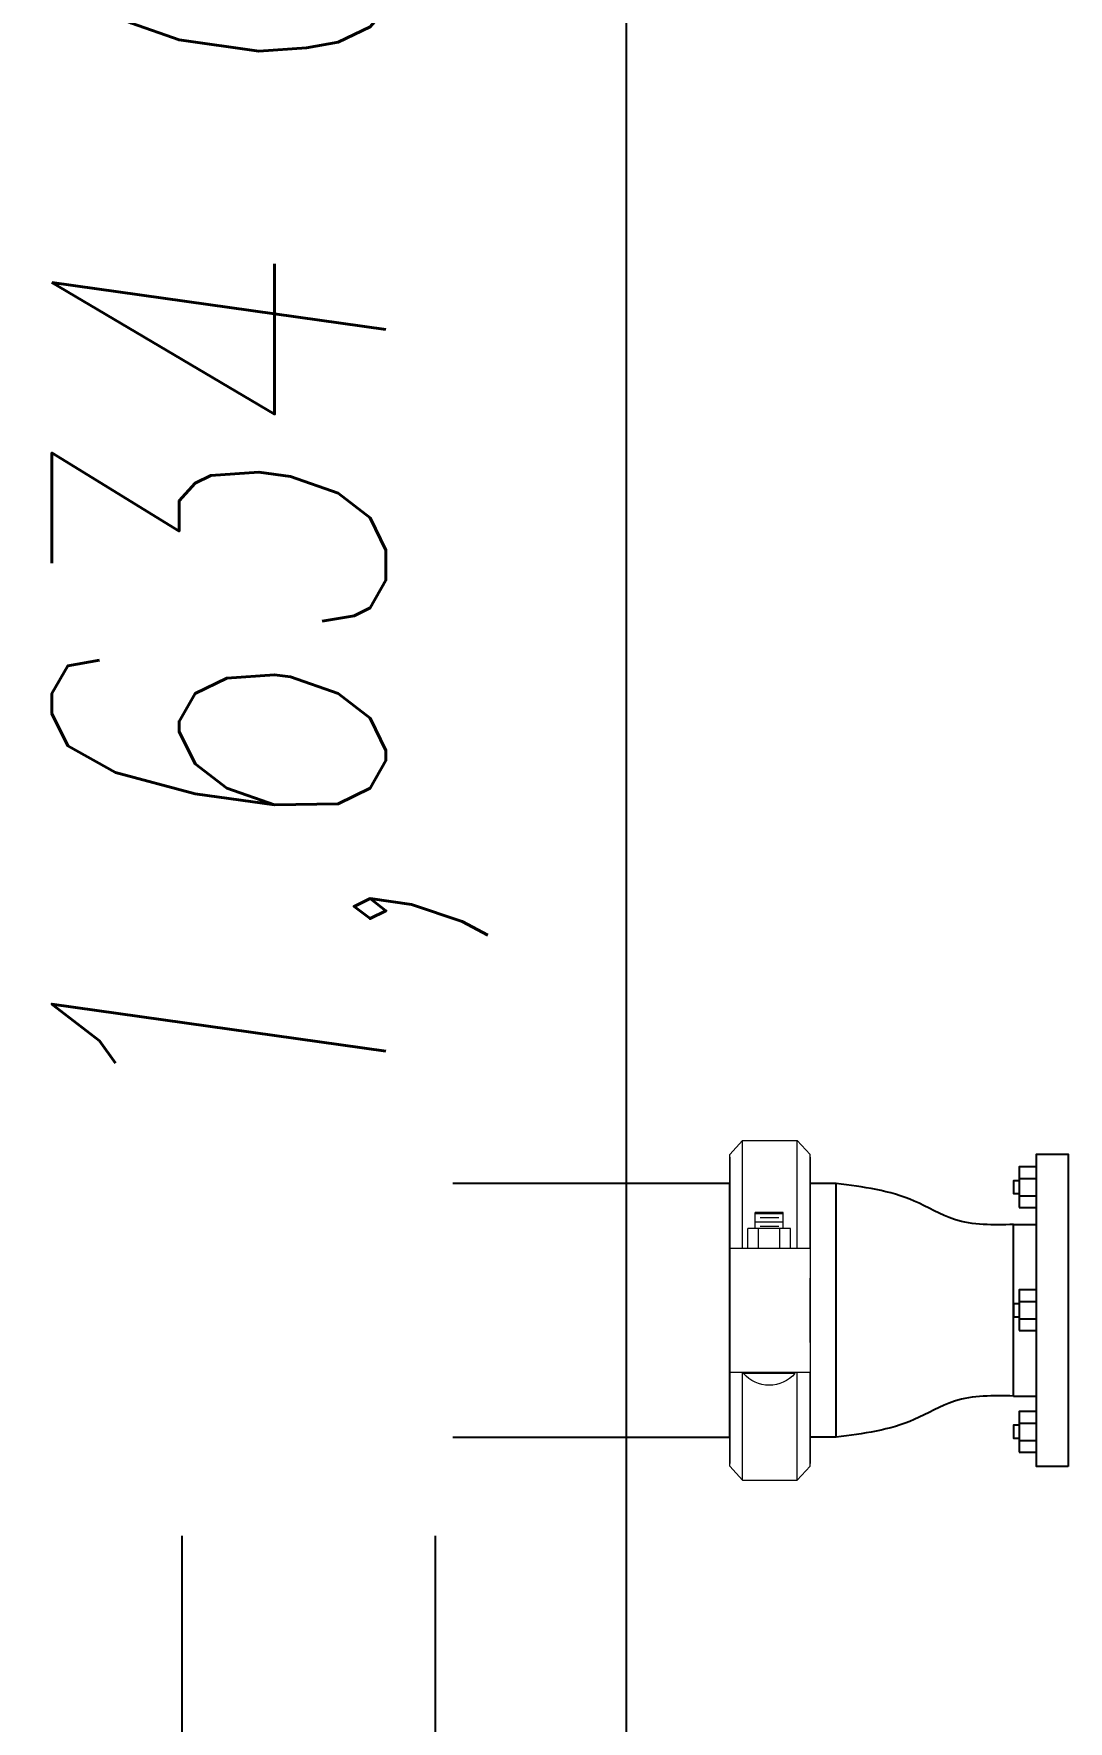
# Model space of a CAD drawing. Extents: x 226317 to 226469, y 8188101 to 8188260.
# Drawn here: x 226393.303 to 226393.768, y 8188236.375 to 8188237.133 of the extents above; entities that cross this region are included whole.
import ezdxf

# ---------------------------------------------------------------- set-up
doc = ezdxf.new("R2010")
doc.units = 0
doc.header["$LTSCALE"] = 15
doc.layers.get('0').update_dxf_attribs({"color": 250})
for name, color, linetype in [('00-GTI-Acoples', 250, 'Continuous'), ('A-SANITARIOS', 250, 'Continuous'), ('L12 Texto', 12, 'Continuous'), ('L3 Equipos y Ductos', 160, 'Continuous')]:
    doc.layers.add(name, color=color, linetype=linetype)
doc.styles.add('JNV ING', font='romans.shx', dxfattribs={"width": 0.7, "oblique": 8, "height": 0.15})

# ---------------------------------------------------------------- blocks, each defined once
blk = doc.blocks.new('A$C363a55df')
at = {"layer": '00-GTI-Acoples', "linetype": 'Continuous', "lineweight": 0, "extrusion": (3.83476e-17, -1, 0)}
for p, q in [((-27.1, 105), (-18.4, 114.3)), ((-18.4, 41.9), (-18.4, 114.3)), ((18.4, 114.3), (-18.4, 114.3)), ((18.4, 41.9), (18.4, 114.3)), ((27.1, 105), (18.4, 114.3)), ((-27.1, 41.9), (-27.1, 105)), ((27.1, 41.9), (27.1, 105)), ((-9, 66), (0.5, 66)), ((-9, 55.1), (-9, 66)), ((0.5, 66), (10, 66)), ((10, 55.1), (10, 66)), ((-13.8, 41.9), (-13.8, 55.1)), ((-13.8, 55.1), (-6.7, 55.1)), ((-6.7, 41.9), (-6.7, 55.1)), ((-6.7, 55.1), (7.7, 55.1)), ((7.7, 41.9), (7.7, 55.1)), ((7.7, 55.1), (14.9, 55.1)), ((14.9, 41.9), (14.9, 55.1)), ((-27.1, 41.9), (-27.1, 21.6)), ((-25.4, 41.9), (-27.1, 41.9)), ((-6.4, 41.9), (-25.4, 41.9)), ((7.4, 41.9), (-6.4, 41.9)), ((26.4, 41.9), (7.4, 41.9)), ((27.1, 41.9), (26.4, 41.9)), ((27.1, 41.9), (27.1, 21.6)), ((-27.1, -21.6), (-27.1, 21.6)), ((27.1, -21.6), (27.1, 21.6)), ((-27.1, -21.6), (-27.1, -41.9)), ((27.1, -21.6), (27.1, -41.9)), ((-27.1, -41.9), (-25.4, -41.9)), ((-27.1, -105), (-27.1, -41.9)), ((-25.4, -41.9), (-6.4, -41.9)), ((-18.4, -114.3), (-18.4, -41.9)), ((-16.8, -42.5), (-16.8, -41.9)), ((-16.8, -42.5), (17.8, -42.5)), ((-6.4, -41.9), (7.4, -41.9)), ((7.4, -41.9), (26.4, -41.9)), ((17.8, -42.5), (17.8, -41.9)), ((18.4, -114.3), (18.4, -41.9)), ((26.4, -41.9), (27.1, -41.9)), ((27.1, -105), (27.1, -41.9)), ((-27.1, -105), (-18.4, -114.3)), ((27.1, -105), (18.4, -114.3)), ((18.4, -114.3), (-18.4, -114.3))]:
    blk.add_line(p, q, dxfattribs=at)
at = {"layer": '00-GTI-Acoples', "linetype": 'Continuous', "lineweight": 0}
for p, q in [((-27.1, 103.1), (-27.1, -103.1)), ((27.1, 103.1), (27.1, -103.1)), ((10, 65.3), (-9, 65.3)), ((10, 59.5), (-9, 59.5)), ((6.5, 62.5), (-6, 62.5)), ((6.5, 56.7), (-6, 56.7))]:
    blk.add_line(p, q, dxfattribs=at)
blk.add_arc((0.5, -27.6), 22.9, 220.8756, 319.1244, dxfattribs=at)
blk = doc.blocks.new('BOMBAS-28.02.2025')
at = {"layer": 'A-SANITARIOS', "color": 8}
for p, q in [((4.23671, -6.42002, 0), (4.23671, -6.27991, 0)), ((4.23671, -6.27991, 0), (4.25095, -6.27991, 0)), ((4.25095, -6.27991, 0), (4.25095, -6.42002, 0)), ((4.23671, -6.28556, 0), (4.22896, -6.28556, 0)), ((4.22896, -6.28556, 0), (4.22896, -6.30377, 0)), ((4.23671, -6.30377, 0), (4.23671, -6.28556, 0)), ((4.22896, -6.29176, 0), (4.22639, -6.29176, 0)), ((4.22639, -6.29176, 0), (4.22639, -6.29757, 0)), ((4.22896, -6.29075, 0), (4.23671, -6.29075, 0)), ((4.22896, -6.29075, 0), (4.23671, -6.29075, 0)), ((4.22639, -6.29757, 0), (4.22896, -6.29757, 0)), ((4.22896, -6.29855, 0), (4.23671, -6.29855, 0)), ((4.22896, -6.29855, 0), (4.23671, -6.29855, 0)), ((4.22896, -6.30377, 0), (4.23671, -6.30377, 0)), ((4.23671, -6.34081, 0), (4.22896, -6.34081, 0)), ((4.22896, -6.34081, 0), (4.22896, -6.35902, 0)), ((4.23671, -6.35902, 0), (4.23671, -6.34081, 0)), ((4.22896, -6.34701, 0), (4.22639, -6.34701, 0)), ((4.22639, -6.34701, 0), (4.22639, -6.35282, 0)), ((4.22896, -6.346, 0), (4.23671, -6.346, 0)), ((4.22896, -6.346, 0), (4.23671, -6.346, 0)), ((4.22639, -6.35282, 0), (4.22896, -6.35282, 0)), ((4.22896, -6.35379, 0), (4.23671, -6.35379, 0)), ((4.22896, -6.35379, 0), (4.23671, -6.35379, 0)), ((4.22896, -6.35902, 0), (4.23671, -6.35902, 0)), ((4.23671, -6.39537, 0), (4.22896, -6.39537, 0)), ((4.22896, -6.39537, 0), (4.22896, -6.41358, 0)), ((4.23671, -6.41358, 0), (4.23671, -6.39537, 0)), ((4.22896, -6.40157, 0), (4.22639, -6.40157, 0)), ((4.22639, -6.40157, 0), (4.22639, -6.40738, 0)), ((4.22896, -6.40056, 0), (4.23671, -6.40056, 0)), ((4.22896, -6.40056, 0), (4.23671, -6.40056, 0)), ((4.22639, -6.40738, 0), (4.22896, -6.40738, 0)), ((4.22896, -6.40836, 0), (4.23671, -6.40836, 0)), ((4.22896, -6.40836, 0), (4.23671, -6.40836, 0)), ((4.22896, -6.41358, 0), (4.23671, -6.41358, 0)), ((4.25095, -6.42002, 0), (4.23671, -6.42002, 0))]:
    blk.add_line(p, q, dxfattribs=at)
at = {"layer": 'A-SANITARIOS', "color": 8, "linetype": 'Continuous'}
for p, q in [((4.14677, -6.40696, 0), (4.14677, -6.29296, 0)), ((4.14677, -6.39996, 0), (4.14677, -6.29996, 0)), ((4.22639, -6.31145, 0), (4.23671, -6.31145, 0)), ((4.22639, -6.38847, 0), (4.22639, -6.31145, 0)), ((4.22639, -6.31145, 0), (4.23671, -6.31145, 0)), ((4.22639, -6.38847, 0), (4.22639, -6.31172, 0)), ((4.22639, -6.38847, 0), (4.23671, -6.38847, 0)), ((4.22639, -6.38847, 0), (4.23671, -6.38847, 0))]:
    blk.add_line(p, q, dxfattribs=at)
at = {"layer": 'A-SANITARIOS', "color": 8, "elevation": 0}
for points in [[(3.96679, -7.28175), (3.96679, -5.41817), (3.85279, -5.41817), (3.85279, -7.28175)], [(4.14677, -6.29296), (4.13499, -6.29296)], [(4.22896, -6.29176), (4.22639, -6.29176), (4.22639, -6.29757), (4.22896, -6.29757)], [(4.22896, -6.34701), (4.22639, -6.34701), (4.22639, -6.35282), (4.22896, -6.35282)], [(4.22896, -6.40157), (4.22639, -6.40157), (4.22639, -6.40738), (4.22896, -6.40738)], [(4.14677, -6.40696), (4.13499, -6.40696)]]:
    blk.add_lwpolyline(points, dxfattribs=at)
at = {"layer": 'A-SANITARIOS', "color": 8}
for points, elevation in [([(4.25095, -6.42002), (4.23671, -6.42002), (4.23671, -6.27991), (4.25095, -6.27991)], 0.00004), ([(4.22896, -6.30377), (4.23671, -6.30377), (4.23671, -6.28556), (4.22896, -6.28556)], 0.00004), ([(3.96679, -6.29296), (3.96679, -6.40696), (4.09893, -6.40696), (4.09893, -6.29296)], 0), ([(4.22896, -6.35902), (4.23671, -6.35902), (4.23671, -6.34081), (4.22896, -6.34081)], 0.00004), ([(4.22896, -6.41358), (4.23671, -6.41358), (4.23671, -6.39537), (4.22896, -6.39537)], 0.00004)]:
    blk.add_lwpolyline(points, close=True, dxfattribs=dict(at, elevation=elevation))
at = {"layer": 'A-SANITARIOS', "color": 8, "linetype": 'Continuous'}
for points in [[(4.22639, -6.31145, 0), (4.19979, -6.30916, 0), (4.18179, -6.30088, 0), (4.14677, -6.29296, 0)], [(4.22639, -6.38847, 0), (4.19979, -6.39076, 0), (4.18179, -6.39904, 0), (4.14677, -6.40696, 0)]]:
    blk.add_spline(points, degree=3, dxfattribs=at)
at = {"layer": 'A-SANITARIOS', "color": 8, "linetype": 'Continuous', "lineweight": 0, "xscale": -0.0006666666666666666, "yscale": 0.0006666666666666666, "zscale": 0.0006666666666666666, "rotation": 359.9999999999999}
blk.add_blockref('A$C363a55df', (4.11696, -6.34996, 0), dxfattribs=at)

msp = doc.modelspace()

# ---------------------------------------------------------------- linework, layer by layer
at = {"layer": 'L3 Equipos y Ductos'}
msp.add_lwpolyline([(226392.96956, 8188238.41254), (226393.01956, 8188238.11254), (226393.01956, 8188232.4237), (226393.56956, 8188232.4237), (226393.56956, 8188238.11254), (226393.61956, 8188238.41254)], dxfattribs=at)

# ---------------------------------------------------------------- block references
msp.add_blockref('BOMBAS-28.02.2025', (226389.51709, 8188242.90961))

# ---------------------------------------------------------------- next in the draw order: texts
at = {"layer": 'L12 Texto', "ltscale": 1.5, "insert": (226393.06152, 8188236.48844), "char_height": 0.15, "attachment_point": 1, "rotation": 90, "style": 'JNV ING', "bg_fill": 3, "box_fill_scale": 1.2, "bg_fill_color": 256, "bg_fill_transparency": 0}
msp.add_mtext_dynamic_manual_height_columns('\\pxqc;550x300\\P1,634 CFM', width=1.0367187, gutter_width=0.75, heights=[0], dxfattribs=at)

doc.saveas('drawing.dxf')
